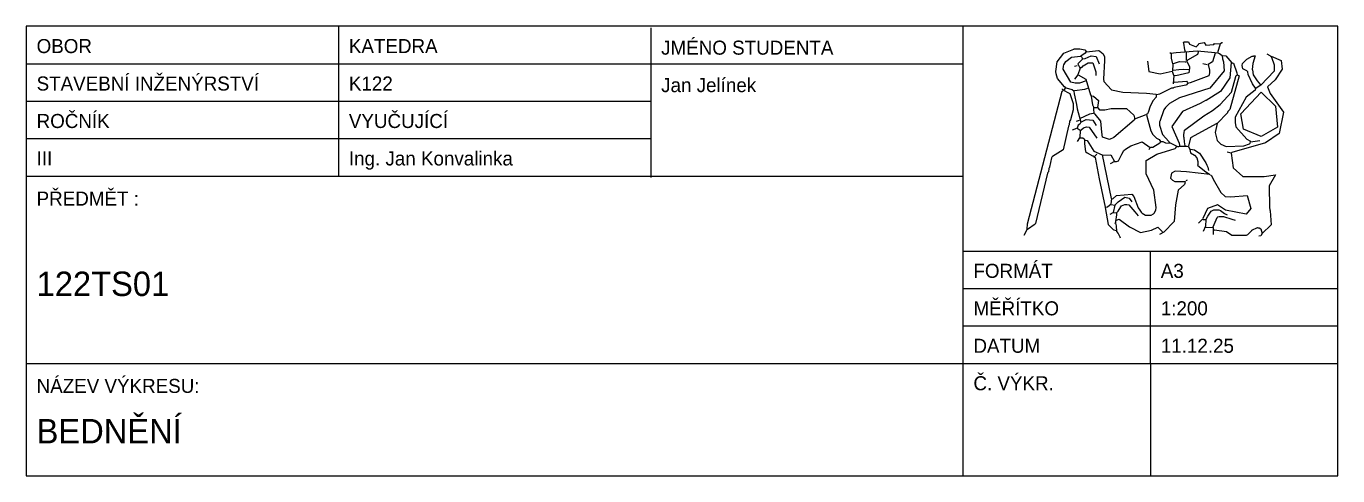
# Model space of a CAD drawing. Header units: millimetres. Extents: x -3518363 to 3223740, y -1530229 to 774657.
# Drawn here: x 2247528 to 2269468, y 224148 to 231670 of the extents above; entities that cross this region are included whole.
import ezdxf

# ---------------------------------------------------------------- set-up
doc = ezdxf.new("R2010")
doc.units = ezdxf.units.MM
doc.header["$LTSCALE"] = 15
doc.header["$MEASUREMENT"] = 0
doc.layers.add('RAMECEK', color=7, linetype='CONTINUOUS')
doc.styles.add('ROMAN', font='roman')

msp = doc.modelspace()

# ---------------------------------------------------------------- linework, layer by layer
at = {"layer": 'RAMECEK', "color": 0, "linetype": 'Continuous'}
for p, q in [((2252752.041, 231670.459), (2252752.041, 229163.089)), ((2257975.915, 231643.977), (2257975.915, 229136.607)), ((2263199.692, 224148.251), (2263199.692, 231670.459)), ((2247528.264, 231043.641), (2263199.692, 231043.641)), ((2266930.547, 231237.434), (2266930.547, 231097.917)), ((2267209.809, 231047.173), (2267285.974, 231028.15)), ((2265064.545, 231002.772), (2265108.984, 231015.454)), ((2266708.405, 231028.15), (2266702.057, 230926.68)), ((2247528.264, 230416.823), (2257975.915, 230416.823)), ((2265394.587, 230311.493), (2265445.366, 230311.493)), ((2266073.715, 230121.232), (2266264.115, 230190.983)), ((2265032.818, 229937.312), (2265102.635, 229962.676)), ((2265096.287, 230083.185), (2265147.059, 230095.867)), ((2247528.264, 229790.004), (2257975.915, 229790.004)), ((2265439.018, 229531.411), (2265400.935, 229493.364)), ((2267616.016, 229569.472), (2267685.826, 229550.434)), ((2247528.264, 229163.089), (2263199.692, 229163.089)), ((2266949.584, 229093.819), (2266924.198, 229081.122)), ((2267203.46, 228440.572), (2267139.999, 228377.146)), ((2265743.674, 228377.146), (2265730.977, 228370.805)), ((2263199.692, 227909.355), (2269468.264, 227909.355)), ((2266333.978, 226028.706), (2266333.978, 227909.355)), ((2263199.692, 227282.44), (2269468.264, 227282.44)), ((2263199.692, 226655.621), (2269468.264, 226655.621)), ((2247528.264, 226028.706), (2263199.692, 226028.706)), ((2263199.692, 226028.706), (2269468.264, 226028.706)), ((2266333.978, 226028.706), (2266333.978, 224148.251))]:
    msp.add_line(p, q, dxfattribs=at)
msp.add_lwpolyline([(2269468.264, 231670.459), (2247528.264, 231670.459), (2247528.264, 224148.251), (2269468.264, 224148.251)], close=True, dxfattribs=at)
for points in [[(2264918.569, 230641.272), (2264899.531, 230653.954), (2264778.942, 230793.487), (2264759.904, 230875.936), (2264753.556, 230913.997), (2264772.593, 231072.538), (2264886.04, 231220.788), (2265051.856, 231288.178), (2265058.204, 231294.519), (2265153.408, 231294.519), (2265235.922, 231275.496), (2265261.308, 231250.117), (2265242.263, 231218.411), (2265172.445, 231167.669), (2265185.142, 231154.987), (2265191.483, 231142.305), (2265191.483, 231129.623), (2265197.831, 231123.281), (2265242.263, 231129.623), (2265343.815, 231174.01), (2265426.321, 231161.328), (2265477.101, 231040.832)], [(2265267.649, 231243.775), (2265464.411, 231262.814), (2265483.449, 231256.473), (2265521.525, 231224.752), (2265540.57, 231212.07), (2265565.956, 231161.328), (2265565.956, 231097.917), (2265546.911, 230787.146), (2265553.259, 230742.758), (2265680.999, 230606.404), (2265870.611, 230565.179), (2266270.463, 230552.497), (2266429.143, 230533.46), (2266429.143, 230482.732), (2266378.363, 230425.647), (2266327.591, 230330.516), (2266295.857, 230229.045), (2266283.153, 230203.681), (2266270.463, 230190.983), (2266276.811, 230165.619), (2266340.281, 229918.289), (2266372.015, 229861.204), (2266435.484, 229797.78), (2266479.915, 229772.415), (2266505.301, 229740.71), (2266492.605, 229715.33), (2266372.015, 229639.224), (2266340.281, 229639.224), (2266327.591, 229632.883), (2266321.243, 229626.542), (2266308.546, 229601.178)], [(2266879.767, 231402.333), (2266886.123, 231389.65), (2266905.16, 231275.496), (2266911.509, 231269.155), (2266911.509, 231243.775), (2267120.961, 231256.473), (2267412.912, 231231.093), (2267444.647, 231224.752)], [(2266886.123, 231402.333), (2266905.16, 231408.674), (2266968.622, 231408.674), (2266987.667, 231370.627), (2267101.908, 231326.225), (2267139.999, 231364.271), (2267146.347, 231383.309), (2267235.195, 231395.991), (2267260.588, 231351.589), (2267393.875, 231364.271), (2267406.564, 231383.309), (2267501.767, 231376.968), (2267457.336, 231224.752), (2267489.078, 231212.07), (2267533.502, 231180.351), (2267596.971, 231174.01), (2267698.523, 231059.856), (2267711.212, 231053.515), (2267723.916, 231053.515), (2267781.03, 230888.618), (2267787.378, 230856.913), (2267819.112, 230837.874), (2267660.44, 230279.787), (2267628.705, 230241.727), (2267622.364, 230229.045), (2267622.364, 230222.704), (2267450.988, 230045.125), (2267419.261, 229892.909), (2267450.988, 229759.733), (2267514.464, 229696.307), (2267603.327, 229658.247), (2267895.278, 229670.929), (2267990.482, 229702.648), (2268003.178, 229715.33), (2268009.519, 229734.369), (2268161.851, 229759.733)], [(2267508.116, 231383.309), (2267527.154, 231395.991), (2267539.85, 231395.991)], [(2265261.308, 230755.44), (2265147.059, 230717.38), (2265077.242, 230717.38), (2265001.083, 230736.417), (2264874.145, 230952.044), (2264880.494, 231002.772), (2264886.842, 231021.809), (2264918.569, 231078.894), (2265013.78, 231154.987), (2265166.097, 231167.669)], [(2265197.831, 231116.94), (2265121.673, 231040.832), (2265147.059, 230983.749), (2265159.756, 230971.067), (2265121.673, 230856.913), (2265064.545, 230787.146)], [(2265159.756, 230971.067), (2265178.794, 230983.749), (2265191.483, 230983.749), (2265210.535, 231009.113), (2265293.035, 231059.856), (2265369.2, 231059.856), (2265419.973, 230907.656), (2265419.973, 230844.23)], [(2266283.153, 231085.235), (2266307.752, 230911.621), (2266498.953, 230875.936), (2266695.708, 230920.338), (2266721.094, 230850.572)], [(2267419.261, 231218.411), (2267374.83, 231072.538), (2267298.664, 231028.15), (2267324.05, 230933.021), (2267324.05, 230888.618), (2267311.36, 230837.874), (2267000.356, 230723.721), (2266955.933, 230711.039), (2266936.895, 230692.016), (2266924.198, 230685.675), (2266733.791, 230647.613), (2266721.094, 230641.272), (2266714.746, 230634.931), (2266689.36, 230634.931), (2266486.264, 230533.46), (2266441.832, 230520.778)], [(2267533.502, 231174.01), (2267539.85, 231123.281), (2267558.888, 231072.538), (2267565.237, 230926.68), (2267330.398, 230634.931), (2266822.646, 230470.05), (2266651.285, 230374.918), (2266587.808, 230311.493), (2266556.081, 230273.446), (2266492.605, 230076.831), (2266486.264, 230070.489), (2266486.264, 230013.405), (2266537.036, 229861.204), (2266644.936, 229740.71), (2266644.936, 229728.013), (2266784.571, 229658.247), (2266809.957, 229658.247), (2266822.646, 229664.588), (2266917.85, 229664.588), (2266949.584, 229664.588), (2266968.622, 229658.247), (2266994.015, 229607.519), (2267006.712, 229550.434), (2267070.174, 229512.387), (2267108.257, 229467.985), (2267127.302, 229404.574), (2267127.302, 229353.832), (2267120.961, 229347.491), (2267241.551, 229252.36), (2267330.398, 229188.935), (2266936.895, 229233.336), (2266746.481, 229246.018), (2266689.36, 229214.313), (2266670.322, 229125.525), (2266702.057, 229093.819), (2266740.14, 229074.781), (2266917.85, 229074.781), (2266911.509, 229036.734), (2266905.16, 229024.037), (2266797.26, 228928.921), (2266752.829, 228681.577), (2266730.621, 228403.312), (2266556.081, 228224.947), (2266486.264, 228186.885)], [(2266657.633, 231231.093), (2266676.67, 231218.411), (2266683.019, 231205.729), (2266683.019, 231135.964), (2266702.057, 231040.832), (2266822.646, 231078.894), (2266917.85, 231072.538), (2266924.198, 231072.538), (2266936.895, 231078.894)], [(2266676.67, 231218.411), (2266765.533, 231231.093), (2266911.509, 231243.775)], [(2267685.826, 231066.197), (2267660.44, 230806.169), (2267504.151, 230575.485), (2267266.936, 230425.647), (2267254.24, 230425.647), (2267216.157, 230406.624), (2267165.385, 230374.918), (2266873.419, 230241.727), (2266692.531, 229992.793), (2266816.298, 229715.33), (2266822.646, 229677.284)], [(2267133.65, 231243.775), (2267127.302, 231212.07), (2267120.961, 231199.388), (2266955.933, 231104.258), (2266943.236, 231078.894), (2266987.667, 230996.431), (2266987.667, 230971.067), (2266974.971, 230888.618), (2266759.177, 230837.874), (2266727.443, 230844.23), (2266714.746, 230704.698)], [(2268352.258, 231167.669), (2268523.62, 231097.917), (2268536.316, 230952.044), (2268422.068, 230774.464), (2268295.13, 230653.954), (2268339.569, 230546.143), (2268560.121, 230233.811), (2268485.545, 229873.886), (2268257.054, 229721.672), (2267698.523, 229556.79), (2267685.826, 229544.093), (2267717.561, 229303.103), (2267882.582, 229157.23), (2268238.009, 229157.23), (2268428.416, 229182.594), (2268320.516, 228998.673), (2268326.872, 228637.174), (2268333.22, 228599.128), (2268339.569, 228580.105), (2268352.258, 228345.441), (2268206.282, 228199.568), (2268180.889, 228161.521), (2268149.154, 228155.18)], [(2268282.441, 231205.729), (2268333.22, 231180.351), (2268358.606, 231154.987), (2268403.03, 231021.809), (2268403.03, 230920.338), (2268180.889, 230685.675), (2268104.73, 230634.931), (2268092.034, 230622.249), (2268085.685, 230603.226), (2267933.354, 230482.732), (2267749.303, 230146.596), (2267749.303, 230057.807), (2267761.992, 229988.04), (2267946.05, 229778.756), (2268009.519, 229747.051)], [(2268092.034, 230634.931), (2268041.254, 230704.698), (2267971.444, 230863.254), (2267965.096, 230907.656), (2267946.05, 230926.68), (2267882.582, 230958.385), (2267869.892, 231015.454), (2267876.24, 231047.173), (2267946.05, 231116.94), (2268034.906, 231167.669), (2268060.292, 231167.669), (2268066.64, 231174.01), (2268085.685, 231174.01), (2268047.602, 231047.173), (2268034.906, 230945.703), (2268041.254, 230939.362), (2268053.951, 230856.913), (2268117.42, 230755.44), (2268174.541, 230692.016)], [(2265128.021, 230856.913), (2265254.959, 230787.146), (2265331.125, 230520.778), (2265343.815, 230508.096), (2265381.897, 230501.755), (2265464.411, 230425.647), (2265451.715, 230311.493), (2265483.449, 230273.446), (2265572.312, 230273.446), (2265680.197, 230292.469), (2265934.081, 230292.469), (2266054.67, 230184.642), (2266067.367, 230140.255), (2266067.367, 230108.55), (2266061.019, 230095.867), (2265724.636, 229810.462), (2265648.463, 229772.415), (2265534.221, 229816.803), (2265521.525, 229899.25), (2265502.487, 230083.185), (2265407.283, 230197.325), (2265388.246, 230210.022)], [(2266714.746, 230933.021), (2266809.957, 230945.703), (2266879.767, 230952.044), (2266981.319, 230945.703)], [(2266917.85, 229670.929), (2266905.16, 229734.369), (2266898.812, 229810.462), (2266892.471, 229816.803), (2266892.471, 229861.204), (2266898.812, 229886.568), (2266905.16, 229930.971), (2267228.846, 230171.96), (2267374.83, 230260.764), (2267501.767, 230362.221), (2267692.174, 230565.179), (2267761.992, 230831.533), (2267768.34, 230844.23), (2267787.378, 230856.913)], [(2264855.108, 230622.249), (2264855.108, 230609.567), (2264988.387, 230546.143), (2265039.159, 230374.918), (2265039.159, 230273.446), (2264994.735, 230102.209), (2264988.387, 230089.526), (2264982.045, 230083.185), (2264975.697, 230019.746), (2264969.342, 230007.064), (2264963, 230000.723), (2264874.145, 229601.178), (2264696.428, 229493.364), (2264683.731, 229480.682), (2264677.39, 229467.985), (2264645.655, 229309.444), (2264639.307, 229296.762), (2264632.966, 229290.421), (2264626.618, 229233.336), (2264620.269, 229220.654), (2264613.921, 229214.313), (2264410.817, 228370.805), (2264404.469, 228358.123), (2264391.779, 228345.441), (2264296.576, 228282.017), (2264264.842, 228262.993), (2264214.062, 228167.862)], [(2264271.19, 228275.676), (2264277.531, 228364.464), (2264855.108, 230584.203), (2264867.797, 230590.544)], [(2264880.494, 230590.544), (2264918.569, 230641.272), (2265026.469, 230609.567), (2265051.856, 230590.544), (2265051.856, 230584.203), (2265058.204, 230539.801), (2265096.287, 230362.221), (2265108.984, 230286.128), (2265172.445, 230064.148), (2265153.408, 230032.443), (2265128.021, 230013.405), (2265108.984, 229962.676), (2265159.756, 229930.971), (2265153.408, 229804.121), (2265204.18, 229804.121), (2265229.573, 229778.756), (2265229.573, 229702.648), (2265248.611, 229575.813), (2265273.997, 229550.434), (2265362.859, 229499.705), (2265375.549, 229499.705), (2265388.246, 229493.364), (2265407.283, 229474.326), (2265477.101, 229119.183), (2265578.653, 228643.515), (2265616.736, 228649.856), (2265680.197, 228700.6), (2265686.545, 228783.048), (2265711.939, 228789.389), (2265769.06, 228840.117), (2266022.936, 228859.156), (2266054.67, 228821.094), (2266130.836, 228630.833), (2266156.215, 228592.787), (2266181.608, 228561.066), (2266194.305, 228542.043), (2266251.426, 228510.338), (2266289.508, 228510.338), (2266346.629, 228510.338), (2266384.712, 228529.361), (2266397.401, 228542.043), (2266422.795, 228592.787), (2266429.143, 228637.174), (2266391.855, 228928.921), (2266264.115, 229201.617), (2266264.115, 229423.597), (2266441.832, 229531.411), (2266746.481, 229626.542), (2266759.177, 229632.883), (2266778.222, 229658.247)], [(2265064.545, 230596.885), (2265235.922, 230615.908), (2265286.694, 230634.931)], [(2266733.791, 230736.417), (2266936.895, 230749.099), (2266955.933, 230730.076)], [(2265343.815, 230501.755), (2265362.859, 230355.88), (2265388.246, 230311.493), (2265381.897, 230305.152), (2265381.897, 230279.787), (2265388.246, 230222.704)], [(2268187.23, 230565.179), (2268428.416, 230330.516), (2268460.158, 229981.699), (2268184.067, 229823.144), (2267888.93, 229949.994), (2267844.506, 230203.681), (2268187.23, 230565.179)], [(2265153.408, 230127.573), (2265318.421, 230203.681), (2265375.549, 230216.363)], [(2265172.445, 229930.971), (2265216.884, 229969.017), (2265267.649, 229988.04), (2265312.08, 229981.699), (2265439.018, 229797.78)], [(2265178.794, 230070.489), (2265261.308, 230108.55), (2265372.371, 230098.244), (2265426.321, 230007.064)], [(2267444.647, 230045.125), (2267006.712, 229804.121), (2266968.622, 229664.588)], [(2265115.325, 229740.71), (2265153.408, 229804.121)], [(2265235.922, 229766.074), (2265273.997, 229759.733), (2265388.246, 229582.154), (2265527.873, 229518.728), (2265680.197, 228789.389)], [(2265730.977, 229404.574), (2265769.06, 229404.574), (2265800.787, 229417.256), (2265857.915, 229531.411), (2265889.649, 229588.495), (2265915.035, 229613.86), (2266003.898, 229670.929), (2266194.305, 229734.369), (2266327.591, 229639.224)], [(2266511.65, 229740.71), (2266543.384, 229740.71), (2266587.808, 229721.672), (2266651.285, 229715.33)], [(2265540.57, 229512.387), (2265673.849, 229518.728), (2265730.977, 229404.574), (2265661.16, 229366.514)], [(2267006.712, 229613.86), (2267070.174, 229601.178), (2267108.257, 229575.813), (2267152.688, 229544.093), (2267260.588, 229385.551), (2267279.626, 229347.491), (2267292.323, 229309.444), (2267305.012, 229258.701)], [(2267336.747, 229182.594), (2267355.784, 229169.912), (2267381.178, 229112.842), (2267514.464, 228890.861), (2267584.274, 228821.094), (2267679.478, 228814.753), (2267952.399, 228840.117), (2268015.868, 228618.151), (2267933.354, 228523.02), (2267590.622, 228592.787), (2267457.336, 228681.577), (2267288.35, 228622.116), (2267209.809, 228453.254), (2267216.157, 228434.231), (2267260.588, 228434.231), (2267254.24, 228326.418), (2267216.157, 228237.629)], [(2265578.653, 228637.174), (2265629.425, 228351.782), (2265711.939, 228269.334), (2265724.636, 228262.993), (2265762.711, 228250.311)], [(2265680.197, 228687.918), (2265737.325, 228675.221), (2265711.939, 228554.725), (2265769.06, 228548.384), (2265769.06, 228529.361), (2265769.06, 228516.679), (2265750.022, 228402.526), (2265750.022, 228377.146), (2265762.711, 228332.759), (2265769.06, 228237.629), (2265794.446, 228199.568), (2265819.839, 228148.839), (2265826.18, 228129.816)], [(2265737.325, 228675.221), (2265794.446, 228732.305), (2265908.687, 228808.412), (2265978.512, 228795.73), (2266022.936, 228732.305)], [(2265769.06, 228548.384), (2265794.446, 228573.763), (2265838.877, 228649.856), (2265851.574, 228662.538), (2265908.687, 228687.918), (2265940.429, 228687.918), (2265972.163, 228681.577), (2266073.715, 228567.422), (2266130.836, 228497.642)], [(2265661.16, 228523.02), (2265711.939, 228554.725)], [(2265769.06, 228427.89), (2265813.491, 228440.572), (2265984.853, 228313.736), (2266166.535, 228218.606), (2266352.977, 228256.652), (2266460.877, 228308.969), (2266530.695, 228237.629), (2266537.036, 228224.947)], [(2267266.936, 228440.572), (2267292.323, 228491.301), (2267336.747, 228561.066), (2267349.436, 228573.763), (2267393.875, 228599.128), (2267419.261, 228599.128), (2267476.382, 228599.128), (2267508.116, 228586.446), (2267571.585, 228535.702), (2267616.016, 228516.679)], [(2267381.178, 228301.04), (2267381.178, 228313.736), (2267450.988, 228472.278), (2267463.685, 228478.619), (2267482.73, 228484.96), (2267558.888, 228484.96), (2267698.523, 228440.572), (2267749.303, 228427.89)], [(2267260.588, 228307.395), (2267381.178, 228301.04), (2267381.178, 228186.885)], [(2267393.875, 228250.311), (2267406.564, 228262.993), (2267609.668, 228237.629), (2267698.523, 228174.203), (2267939.702, 228174.203), (2267965.096, 228186.885), (2268028.565, 228250.311), (2268028.565, 228256.652), (2268123.768, 228301.04), (2268130.117, 228294.699), (2268155.503, 228294.699), (2268180.889, 228282.017), (2268206.282, 228199.568)]]:
    msp.add_lwpolyline(points, dxfattribs=at)

# ---------------------------------------------------------------- texts
at = {"layer": 'RAMECEK', "color": 0, "linetype": 'Continuous', "style": 'ROMAN'}
for s, height, p in [('JMÉNO STUDENTA', 235.07121, (2258149.481, 231194.417)), ('OBOR', 235.0712, (2247702.023, 231220.899)), ('KATEDRA', 235.0712, (2252925.606, 231220.899)), ('STAVEBNÍ INŽENÝRSTVÍ', 235.07121, (2247702.023, 230594.081)), ('K122', 235.0712, (2252925.849, 230594.081)), ('Jan Jelínek', 235.07121, (2258149.481, 230567.599)), ('ROČNÍK', 235.0712, (2247702.023, 229967.263)), ('VYUČUJÍCÍ', 235.0712, (2252925.606, 229967.263)), ('III', 235.0712, (2247702.023, 229340.347)), ('Ing. Jan Konvalinka', 235.07121, (2252925.801, 229340.347)), ('PŘEDMĚT :', 235.0712, (2247702.023, 228668.631)), ('FORMÁT', 235.0712, (2263373.452, 227459.698)), ('122TS01', 408.6339, (2247702.023, 227156.056)), ('A3', 235.0712, (2266507.738, 227459.698)), ('MĚŘÍTKO', 235.0712, (2263373.452, 226832.685)), ('1:200', 235.0712, (2266507.738, 226832.685)), ('DATUM', 235.0712, (2263373.452, 226205.867)), ('11.12.25', 235.0712, (2266507.738, 226205.867)), ('NÁZEV VÝKRESU:', 235.07121, (2247702.023, 225534.248)), ('Č. VÝKR.', 235.0712, (2263373.452, 225578.952)), ('BEDNĚNÍ', 408.6339, (2247702.023, 224690.336))]:
    msp.add_text(s, height=height, dxfattribs=at).set_placement(p)

doc.saveas('drawing.dxf')
